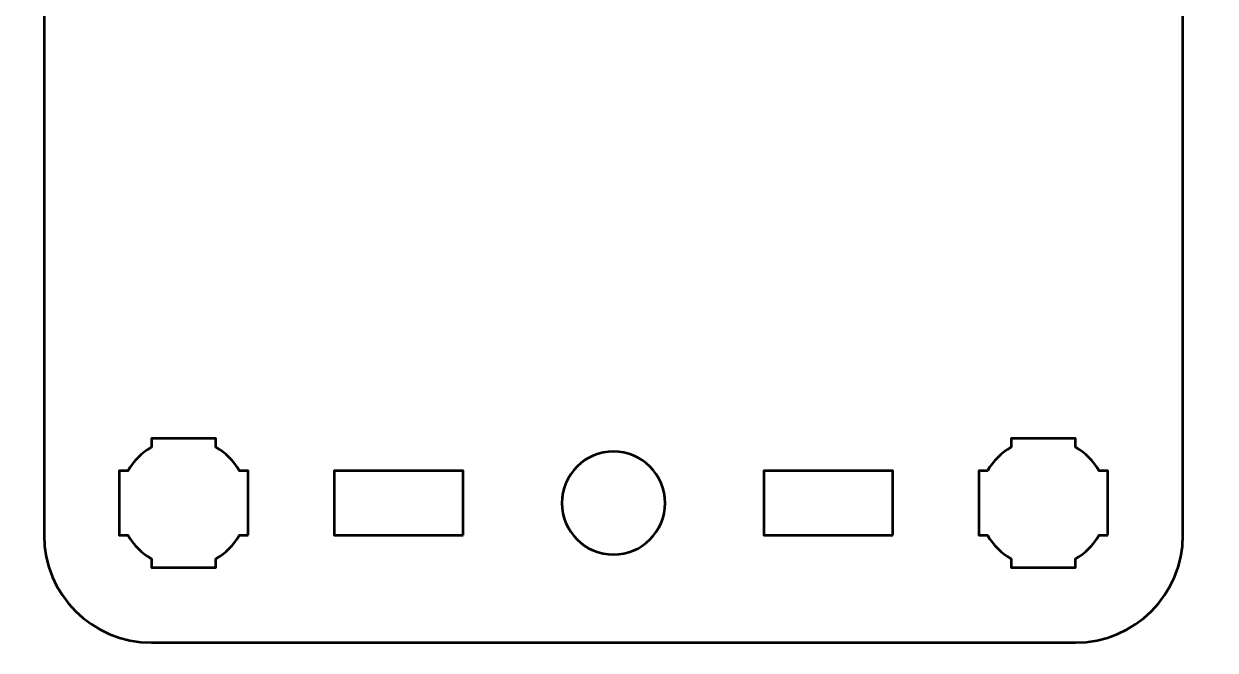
# Model space of a CAD drawing. Header units: centimetres. Extents: x -21 to 0, y -29.7 to 0.
# Drawn here: x -17.14 to -11.6, y -5.84 to -2.92 of the extents above; entities that cross this region are included whole.
import ezdxf

# ---------------------------------------------------------------- set-up
doc = ezdxf.new("R2010")
doc.units = ezdxf.units.CM
doc.header["$MEASUREMENT"] = 0
doc.layers.add('Layer 1', color=7, linetype='Continuous')

msp = doc.modelspace()

# ---------------------------------------------------------------- linework, layer by layer
at = {"layer": 'Layer 1', "color": 1, "lineweight": 53}
msp.add_open_spline([(-21.00003, -29.19995), (-21.00003, -29.19995), (-21.00003, -5.29992), (-21.00003, -5.29992), (-21.00003, -5.29992), (-21.00003, -5.21709), (-20.93286, -5.14992), (-20.85003, -5.14992), (-20.85003, -5.14992), (-20.7672, -5.14992), (-20.70003, -5.08275), (-20.70003, -4.99992), (-20.70003, -4.99992), (-20.70003, -4.91709), (-20.7672, -4.84992), (-20.85003, -4.84992), (-20.85003, -4.84992), (-20.93286, -4.84992), (-21.00003, -4.78275), (-21.00003, -4.69992), (-21.00003, -4.69992), (-21.00003, -4.61709), (-20.93286, -4.54992), (-20.85003, -4.54992), (-20.85003, -4.54992), (-20.7672, -4.54992), (-20.70003, -4.48275), (-20.70003, -4.39992), (-20.70003, -4.39992), (-20.70003, -4.31709), (-20.7672, -4.24992), (-20.85003, -4.24992), (-20.85003, -4.24992), (-20.93286, -4.24992), (-21.00003, -4.18275), (-21.00003, -4.09992), (-21.00003, -4.09992), (-21.00003, -4.01709), (-20.93286, -3.94992), (-20.85003, -3.94992), (-20.85003, -3.94992), (-20.7672, -3.94992), (-20.70003, -3.88275), (-20.70003, -3.79992), (-20.70003, -3.79992), (-20.70003, -3.71709), (-20.7672, -3.64992), (-20.85003, -3.64992), (-20.85003, -3.64992), (-20.93286, -3.64992), (-21.00003, -3.58275), (-21.00003, -3.49992), (-21.00003, -3.49992), (-21.00003, -3.41709), (-20.93286, -3.34992), (-20.85003, -3.34992), (-20.85003, -3.34992), (-20.7672, -3.34992), (-20.70003, -3.28275), (-20.70003, -3.19992), (-20.70003, -3.19992), (-20.70003, -3.11709), (-20.7672, -3.04992), (-20.85003, -3.04992), (-20.85003, -3.04992), (-20.93286, -3.04992), (-21.00003, -2.98275), (-21.00003, -2.89992), (-21.00003, -2.89992), (-21.00003, -2.81709), (-20.93286, -2.74992), (-20.85003, -2.74992), (-20.85003, -2.74992), (-20.7672, -2.74992), (-20.70003, -2.68275), (-20.70003, -2.59992), (-20.70003, -2.59992), (-20.70003, -2.51709), (-20.7672, -2.44992), (-20.85003, -2.44992), (-20.85003, -2.44992), (-20.93286, -2.44992), (-21.00003, -2.38275), (-21.00003, -2.29992), (-21.00003, -2.29992), (-21.00003, -2.21709), (-20.93286, -2.14992), (-20.85003, -2.14992), (-20.85003, -2.14992), (-20.7672, -2.14992), (-20.70003, -2.08275), (-20.70003, -1.99992), (-20.70003, -1.99992), (-20.70003, -1.91709), (-20.7672, -1.84992), (-20.85003, -1.84992), (-20.85003, -1.84992), (-20.93286, -1.84992), (-21.00003, -1.78275), (-21.00003, -1.69992), (-21.00003, -1.69992), (-21.00003, -1.61709), (-20.93286, -1.54992), (-20.85003, -1.54992), (-20.85003, -1.54992), (-20.7672, -1.54992), (-20.70003, -1.48275), (-20.70003, -1.39992), (-20.70003, -1.39992), (-20.70003, -1.31709), (-20.7672, -1.24992), (-20.85003, -1.24992), (-20.85003, -1.24992), (-20.93286, -1.24992), (-21.00003, -1.18275), (-21.00003, -1.09992), (-21.00003, -1.09992), (-21.00003, -1.09992), (-21.00003, -0.49992), (-21.00003, -0.49992), (-21.00003, -0.49992), (-21.00003, -0.22295), (-20.77694, 0.00004), (-20.49994, 0.00004), (-20.49994, 0.00004), (-20.49994, 0.00004), (-0.50008, 0.00004), (-0.50008, 0.00004), (-0.50008, 0.00004), (-0.22294, 0.00004), (0.00002, -0.22295), (0.00002, -0.49992), (0.00002, -0.49992), (0.00002, -0.49992), (0.00002, -29.19995), (0.00002, -29.19995), (0.00002, -29.19995), (0.00002, -29.47695), (-0.22294, -29.70004), (-0.50008, -29.70004), (-0.50008, -29.70004), (-0.50008, -29.70004), (-20.49994, -29.70004), (-20.49994, -29.70004), (-20.49994, -29.70004), (-20.77694, -29.70004), (-21.00003, -29.47695), (-21.00003, -29.19995)], degree=3, knots=[0, 0, 0, 0, 0.027027, 0.027027, 0.027027, 0.027027, 0.0540541, 0.0540541, 0.0540541, 0.0540541, 0.0810811, 0.0810811, 0.0810811, 0.0810811, 0.1081081, 0.1081081, 0.1081081, 0.1081081, 0.1351351, 0.1351351, 0.1351351, 0.1351351, 0.1621622, 0.1621622, 0.1621622, 0.1621622, 0.1891892, 0.1891892, 0.1891892, 0.1891892, 0.2162162, 0.2162162, 0.2162162, 0.2162162, 0.2432432, 0.2432432, 0.2432432, 0.2432432, 0.2702703, 0.2702703, 0.2702703, 0.2702703, 0.2972973, 0.2972973, 0.2972973, 0.2972973, 0.3243243, 0.3243243, 0.3243243, 0.3243243, 0.3513514, 0.3513514, 0.3513514, 0.3513514, 0.3783784, 0.3783784, 0.3783784, 0.3783784, 0.4054054, 0.4054054, 0.4054054, 0.4054054, 0.4324324, 0.4324324, 0.4324324, 0.4324324, 0.4594595, 0.4594595, 0.4594595, 0.4594595, 0.4864865, 0.4864865, 0.4864865, 0.4864865, 0.5135135, 0.5135135, 0.5135135, 0.5135135, 0.5405405, 0.5405405, 0.5405405, 0.5405405, 0.5675676, 0.5675676, 0.5675676, 0.5675676, 0.5945946, 0.5945946, 0.5945946, 0.5945946, 0.6216216, 0.6216216, 0.6216216, 0.6216216, 0.6486486, 0.6486486, 0.6486486, 0.6486486, 0.6756757, 0.6756757, 0.6756757, 0.6756757, 0.7027027, 0.7027027, 0.7027027, 0.7027027, 0.7297297, 0.7297297, 0.7297297, 0.7297297, 0.7567568, 0.7567568, 0.7567568, 0.7567568, 0.7837838, 0.7837838, 0.7837838, 0.7837838, 0.8108108, 0.8108108, 0.8108108, 0.8108108, 0.8378378, 0.8378378, 0.8378378, 0.8378378, 0.8648649, 0.8648649, 0.8648649, 0.8648649, 0.8918919, 0.8918919, 0.8918919, 0.8918919, 0.9189189, 0.9189189, 0.9189189, 0.9189189, 0.9459459, 0.9459459, 0.9459459, 0.9459459, 0.972973, 0.972973, 0.972973, 0.972973, 1, 1, 1, 1], dxfattribs=at)
at = {"layer": 'Layer 1', "color": 3, "lineweight": 53}
msp.add_open_spline([(-11.75, -1), (-11.75, -1), (-11.75, -5.3), (-11.75, -5.3), (-11.75, -5.3), (-11.75, -5.57609), (-11.97391, -5.8), (-12.25, -5.8), (-12.25, -5.8), (-12.25, -5.8), (-16.55, -5.8), (-16.55, -5.8), (-16.55, -5.8), (-16.82609, -5.8), (-17.05, -5.57609), (-17.05, -5.3), (-17.05, -5.3), (-17.05, -5.3), (-17.05, -1), (-17.05, -1), (-17.05, -1), (-17.05, -0.72391), (-16.82609, -0.5), (-16.55, -0.5), (-16.55, -0.5), (-16.55, -0.5), (-12.25, -0.5), (-12.25, -0.5), (-12.25, -0.5), (-11.97391, -0.5), (-11.75, -0.72391), (-11.75, -1)], degree=3, knots=[0, 0, 0, 0, 0.125, 0.125, 0.125, 0.125, 0.25, 0.25, 0.25, 0.25, 0.375, 0.375, 0.375, 0.375, 0.5, 0.5, 0.5, 0.5, 0.625, 0.625, 0.625, 0.625, 0.75, 0.75, 0.75, 0.75, 0.875, 0.875, 0.875, 0.875, 1, 1, 1, 1], dxfattribs=at)
at = {"layer": 'Layer 1', "lineweight": 53}
for points, knots in [([(-16.1, -5.3), (-16.1, -5.3), (-16.14015, -5.3), (-16.14015, -5.3), (-16.14015, -5.3), (-16.1665, -5.34553), (-16.20447, -5.3835), (-16.25, -5.40985), (-16.25, -5.40985), (-16.25, -5.40985), (-16.25, -5.45), (-16.25, -5.45), (-16.25, -5.45), (-16.25, -5.45), (-16.4, -5.45), (-16.4, -5.45), (-16.4, -5.45), (-16.4, -5.45), (-16.55, -5.45), (-16.55, -5.45), (-16.55, -5.45), (-16.55, -5.45), (-16.55, -5.40985), (-16.55, -5.40985), (-16.55, -5.40985), (-16.59553, -5.3835), (-16.6335, -5.34553), (-16.65985, -5.3), (-16.65985, -5.3), (-16.65985, -5.3), (-16.7, -5.3), (-16.7, -5.3), (-16.7, -5.3), (-16.7, -5.3), (-16.7, -5.15), (-16.7, -5.15), (-16.7, -5.15), (-16.7, -5.15), (-16.7, -5), (-16.7, -5), (-16.7, -5), (-16.7, -5), (-16.65985, -5), (-16.65985, -5), (-16.65985, -5), (-16.6335, -4.95447), (-16.59553, -4.9165), (-16.55, -4.89015), (-16.55, -4.89015), (-16.55, -4.89015), (-16.55, -4.85), (-16.55, -4.85), (-16.55, -4.85), (-16.55, -4.85), (-16.4, -4.85), (-16.4, -4.85), (-16.4, -4.85), (-16.4, -4.85), (-16.25, -4.85), (-16.25, -4.85), (-16.25, -4.85), (-16.25, -4.85), (-16.25, -4.89015), (-16.25, -4.89015), (-16.25, -4.89015), (-16.20447, -4.9165), (-16.1665, -4.95447), (-16.14015, -5), (-16.14015, -5), (-16.14015, -5), (-16.1, -5), (-16.1, -5), (-16.1, -5), (-16.1, -5), (-16.1, -5.15), (-16.1, -5.15), (-16.1, -5.15), (-16.1, -5.15), (-16.1, -5.3), (-16.1, -5.3)], [0, 0, 0, 0, 0.05, 0.05, 0.05, 0.05, 0.1, 0.1, 0.1, 0.1, 0.15, 0.15, 0.15, 0.15, 0.2, 0.2, 0.2, 0.2, 0.25, 0.25, 0.25, 0.25, 0.3, 0.3, 0.3, 0.3, 0.35, 0.35, 0.35, 0.35, 0.4, 0.4, 0.4, 0.4, 0.45, 0.45, 0.45, 0.45, 0.5, 0.5, 0.5, 0.5, 0.55, 0.55, 0.55, 0.55, 0.6, 0.6, 0.6, 0.6, 0.65, 0.65, 0.65, 0.65, 0.7, 0.7, 0.7, 0.7, 0.75, 0.75, 0.75, 0.75, 0.8, 0.8, 0.8, 0.8, 0.85, 0.85, 0.85, 0.85, 0.9, 0.9, 0.9, 0.9, 0.95, 0.95, 0.95, 0.95, 1, 1, 1, 1]), ([(-12.1, -5.3), (-12.1, -5.3), (-12.14015, -5.3), (-12.14015, -5.3), (-12.14015, -5.3), (-12.1665, -5.34553), (-12.20447, -5.3835), (-12.25, -5.40985), (-12.25, -5.40985), (-12.25, -5.40985), (-12.25, -5.45), (-12.25, -5.45), (-12.25, -5.45), (-12.25, -5.45), (-12.4, -5.45), (-12.4, -5.45), (-12.4, -5.45), (-12.4, -5.45), (-12.55, -5.45), (-12.55, -5.45), (-12.55, -5.45), (-12.55, -5.45), (-12.55, -5.40985), (-12.55, -5.40985), (-12.55, -5.40985), (-12.59553, -5.3835), (-12.6335, -5.34553), (-12.65985, -5.3), (-12.65985, -5.3), (-12.65985, -5.3), (-12.7, -5.3), (-12.7, -5.3), (-12.7, -5.3), (-12.7, -5.3), (-12.7, -5.15), (-12.7, -5.15), (-12.7, -5.15), (-12.7, -5.15), (-12.7, -5), (-12.7, -5), (-12.7, -5), (-12.7, -5), (-12.65985, -5), (-12.65985, -5), (-12.65985, -5), (-12.6335, -4.95447), (-12.59553, -4.9165), (-12.55, -4.89015), (-12.55, -4.89015), (-12.55, -4.89015), (-12.55, -4.85), (-12.55, -4.85), (-12.55, -4.85), (-12.55, -4.85), (-12.4, -4.85), (-12.4, -4.85), (-12.4, -4.85), (-12.4, -4.85), (-12.25, -4.85), (-12.25, -4.85), (-12.25, -4.85), (-12.25, -4.85), (-12.25, -4.89015), (-12.25, -4.89015), (-12.25, -4.89015), (-12.20447, -4.9165), (-12.1665, -4.95447), (-12.14015, -5), (-12.14015, -5), (-12.14015, -5), (-12.1, -5), (-12.1, -5), (-12.1, -5), (-12.1, -5), (-12.1, -5.15), (-12.1, -5.15), (-12.1, -5.15), (-12.1, -5.15), (-12.1, -5.3), (-12.1, -5.3)], [0, 0, 0, 0, 0.05, 0.05, 0.05, 0.05, 0.1, 0.1, 0.1, 0.1, 0.15, 0.15, 0.15, 0.15, 0.2, 0.2, 0.2, 0.2, 0.25, 0.25, 0.25, 0.25, 0.3, 0.3, 0.3, 0.3, 0.35, 0.35, 0.35, 0.35, 0.4, 0.4, 0.4, 0.4, 0.45, 0.45, 0.45, 0.45, 0.5, 0.5, 0.5, 0.5, 0.55, 0.55, 0.55, 0.55, 0.6, 0.6, 0.6, 0.6, 0.65, 0.65, 0.65, 0.65, 0.7, 0.7, 0.7, 0.7, 0.75, 0.75, 0.75, 0.75, 0.8, 0.8, 0.8, 0.8, 0.85, 0.85, 0.85, 0.85, 0.9, 0.9, 0.9, 0.9, 0.95, 0.95, 0.95, 0.95, 1, 1, 1, 1]), ([(-14.4, -5.39), (-14.53253, -5.39), (-14.64, -5.28253), (-14.64, -5.15), (-14.64, -5.15), (-14.64, -5.01747), (-14.53253, -4.91), (-14.4, -4.91), (-14.4, -4.91), (-14.26747, -4.91), (-14.16, -5.01747), (-14.16, -5.15), (-14.16, -5.15), (-14.16, -5.28253), (-14.26747, -5.39), (-14.4, -5.39)], [0, 0, 0, 0, 0.25, 0.25, 0.25, 0.25, 0.5, 0.5, 0.5, 0.5, 0.75, 0.75, 0.75, 0.75, 1, 1, 1, 1]), ([(-15.1, -5.3), (-15.1, -5.3), (-15.7, -5.3), (-15.7, -5.3), (-15.7, -5.3), (-15.7, -5.3), (-15.7, -5), (-15.7, -5), (-15.7, -5), (-15.7, -5), (-15.1, -5), (-15.1, -5), (-15.1, -5), (-15.1, -5), (-15.1, -5.3), (-15.1, -5.3)], [0, 0, 0, 0, 0.25, 0.25, 0.25, 0.25, 0.5, 0.5, 0.5, 0.5, 0.75, 0.75, 0.75, 0.75, 1, 1, 1, 1]), ([(-13.1, -5.3), (-13.1, -5.3), (-13.7, -5.3), (-13.7, -5.3), (-13.7, -5.3), (-13.7, -5.3), (-13.7, -5), (-13.7, -5), (-13.7, -5), (-13.7, -5), (-13.1, -5), (-13.1, -5), (-13.1, -5), (-13.1, -5), (-13.1, -5.3), (-13.1, -5.3)], [0, 0, 0, 0, 0.25, 0.25, 0.25, 0.25, 0.5, 0.5, 0.5, 0.5, 0.75, 0.75, 0.75, 0.75, 1, 1, 1, 1])]:
    msp.add_open_spline(points, degree=3, knots=knots, dxfattribs=at)

doc.saveas('drawing.dxf')
